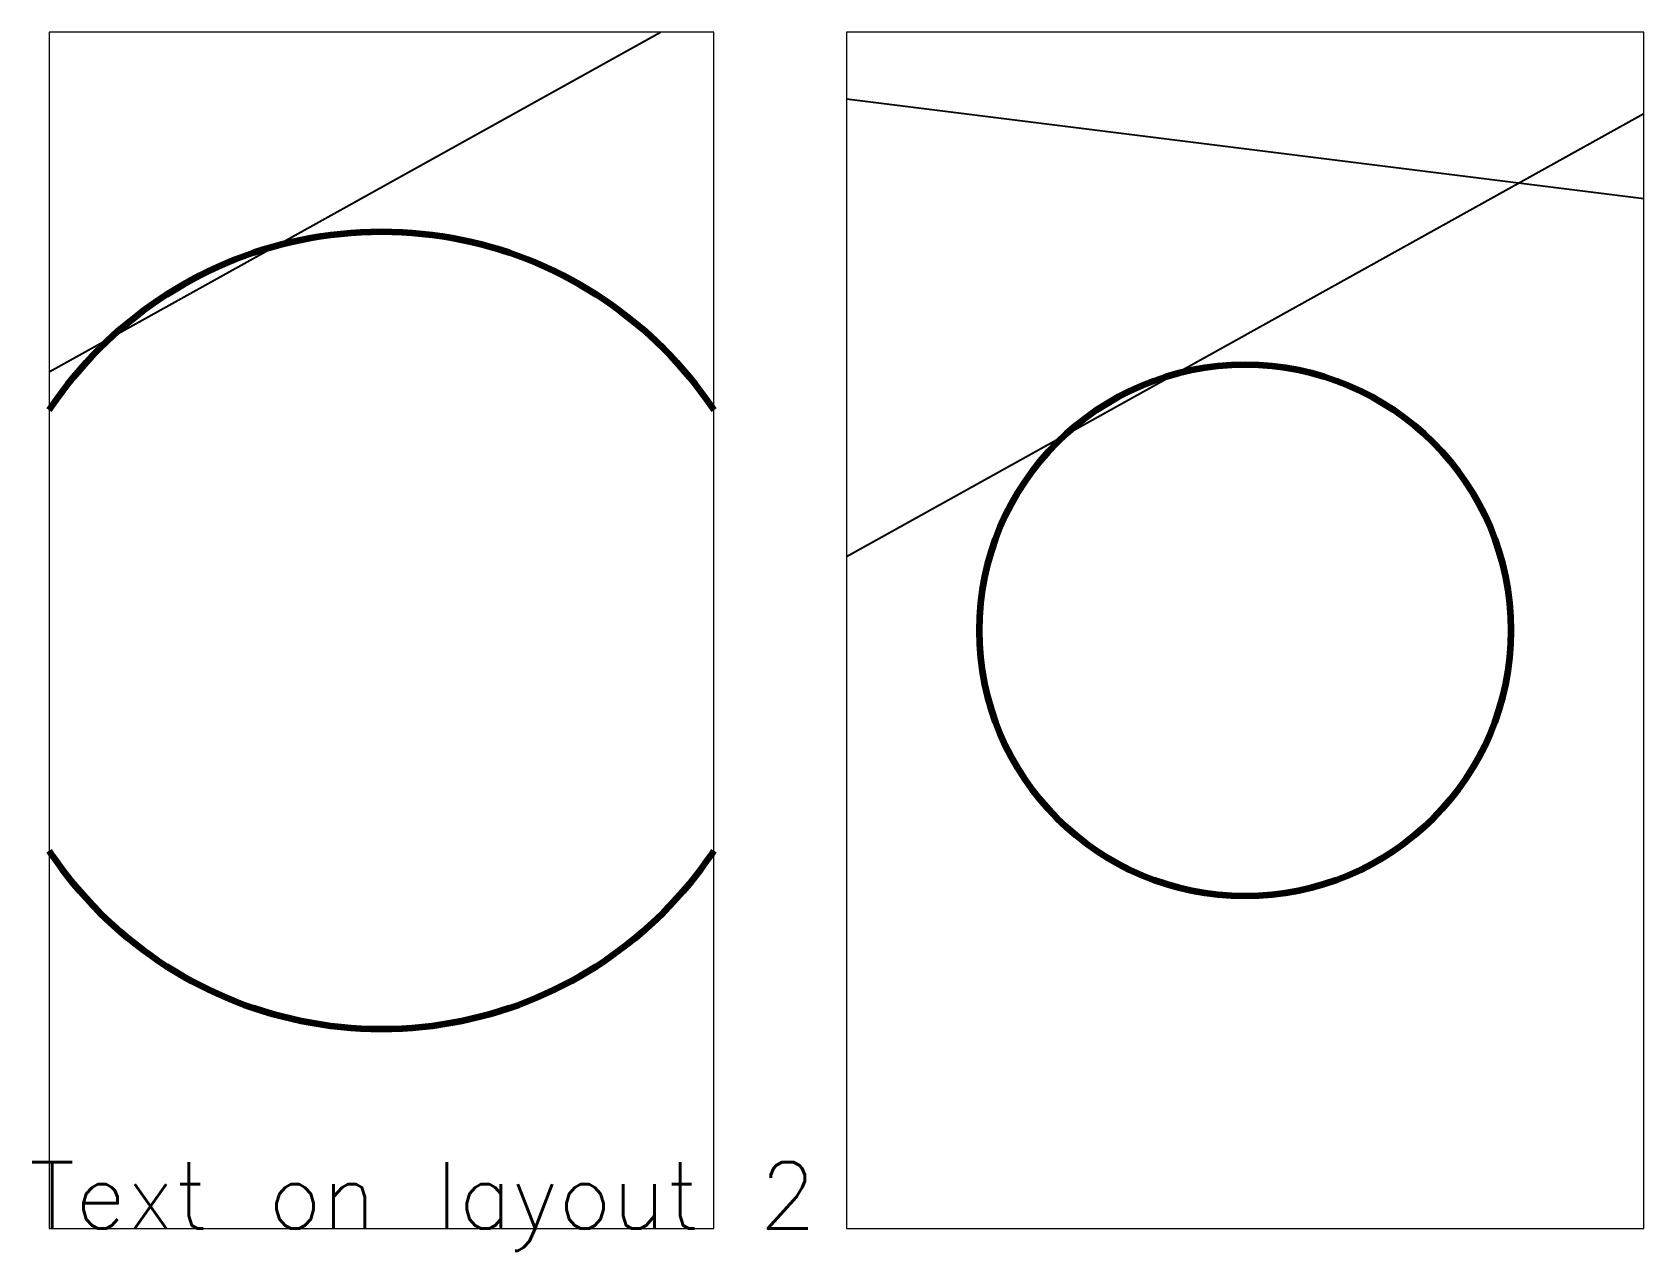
# Paper-space layout 'Two model Viewports' of a CAD drawing. Header units: inches. Extents: x 2 to 245, y -3 to 180.
# The model-space entities are those that its viewports show. They can reach past a viewport. Long polylines and large blocks are cut down to what shows.
import ezdxf

# ---------------------------------------------------------------- set-up
doc = ezdxf.new("R2010")
doc.units = ezdxf.units.IN
doc.header["$MEASUREMENT"] = 0
doc.styles.get("Standard").update_dxf_attribs({"font": 'txt.shx'})

msp = doc.modelspace()

# ---------------------------------------------------------------- linework, layer by layer
at = {"color": 2}
msp.add_line((-4, 0), (5, 5), dxfattribs=at)
at = {"color": 60}
msp.add_line((-3, 4), (5, 3), dxfattribs=at)
at = {"color": 1, "lineweight": 100}
msp.add_circle((0, 0), 2, dxfattribs=at)

psp = doc.layouts.new('Two model Viewports')

# ---------------------------------------------------------------- texts
psp.add_text('Text on layout 2', height=10).set_placement((2, 0))

# ---------------------------------------------------------------- viewports
at = {"layer": '0'}
psp.add_viewport(center=(55, 90), size=(100, 180), view_center_point=(0, 0), view_height=6, dxfattribs=at)
psp.add_viewport(center=(185, 90), size=(120, 180), view_center_point=(0, 0), view_height=9, status=3, dxfattribs=at)

doc.saveas('drawing.dxf')
